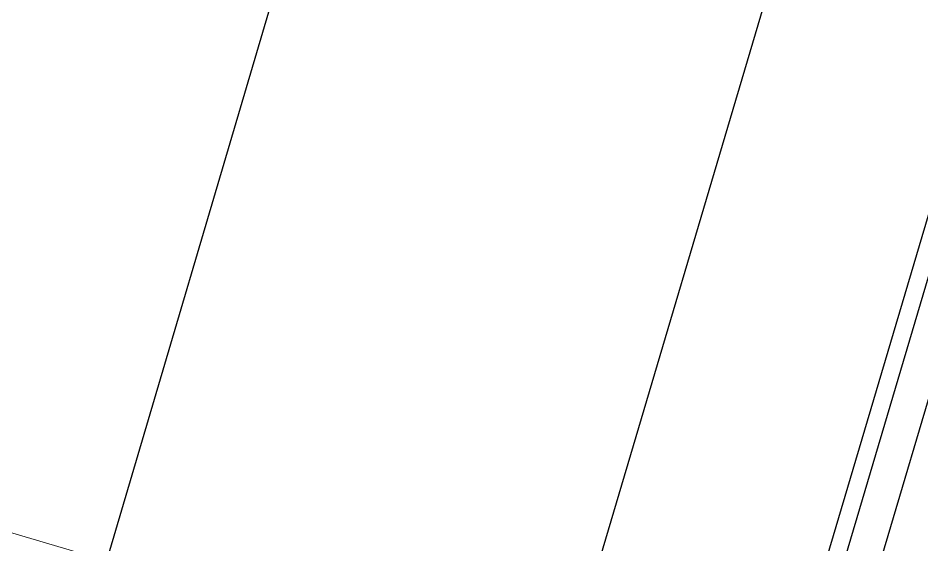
# Model space of a CAD drawing. Header units: millimetres. Extents: x 62878 to 70819, y -67946 to -61850.
# Drawn here: x 68092.24 to 68107.78, y -65178.76 to -65169.69 of the extents above; entities that cross this region are included whole.
import ezdxf

# ---------------------------------------------------------------- set-up
doc = ezdxf.new("R2010")
doc.units = ezdxf.units.MM
doc.layers.add('Dog_dos_yeni', color=63, linetype='Continuous', lineweight=5)
doc.layers.add('DOGRAMA', color=171, linetype='Continuous', lineweight=0)
doc.layers.add('ÇATI K', color=254, linetype='Continuous')

msp = doc.modelspace()

# ---------------------------------------------------------------- linework, layer by layer
at = {"layer": 'Dog_dos_yeni'}
msp.add_lwpolyline([(68085.36503706919, -65188.79796248709), (68090.19165216167, -65172.49753958615), (68090.67107636463, -65172.6394988536), (68089.18050405665, -65177.67345298476), (68098.28956391307, -65180.37067906586), (68098.14760464564, -65180.85010326882), (68089.03854478922, -65178.15287718773), (68087.47699284754, -65183.42654342038), (68096.58605270396, -65186.12376950144), (68096.44409343653, -65186.60319370445), (68087.33503358014, -65183.90596762336), (68085.84446127215, -65188.9399217545), (68085.36503706919, -65188.79796248709)], close=True, dxfattribs=at)
at = {"layer": 'DOGRAMA', "lineweight": -2}
for p, q in [((68101.81369273068, -65180.44427306681), (68114.14363436546, -65138.80364932936)), ((68105.46030546274, -65182.35838267238), (68118.01738192546, -65139.95068021015)), ((68105.53322748025, -65181.05546963637), (68117.7297274037, -65139.86550464969)), ((68106.0356145063, -65182.52873379331), (68118.592690969, -65140.12103133106))]:
    msp.add_line(p, q, dxfattribs=at)
at = {"layer": 'ÇATI K', "color": 0}
msp.add_line((68230.55789600135, -64714.94603465045), (67736.63792858963, -66390.56612160095), dxfattribs=at)

doc.saveas('drawing.dxf')
